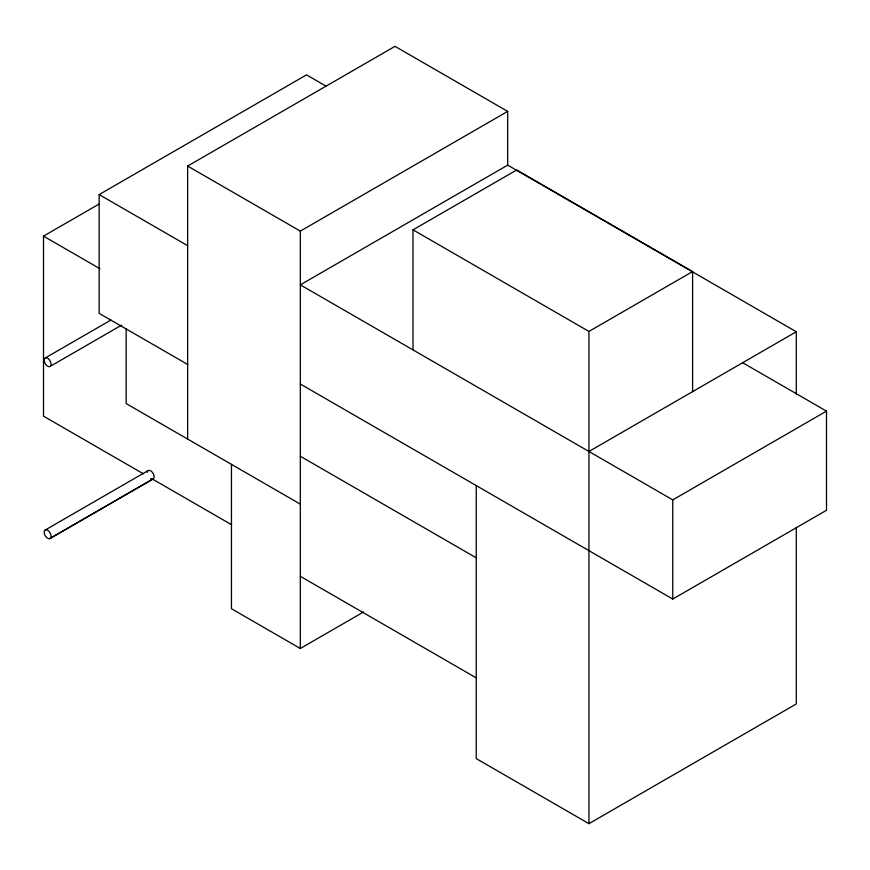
<?xml version="1.0" encoding="UTF-8"?>
<svg xmlns="http://www.w3.org/2000/svg" width="870" height="870" viewBox="0 0 870 870"><rect width="100%" height="100%" fill="white"/><g stroke="black" fill="none" stroke-linecap="round" stroke-linejoin="round"><path stroke-width="1.3" d="M187.637 364.443L99.147 313.352L99.147 194.586L306.512 74.864L326.304 86.293M143.452 473.856L43.5 416.143L43.5 236.14L99.419 203.852M187.637 439.067L187.637 166.05L395.002 46.338L507.678 111.393L507.678 165.724M45.186 357.994L110.914 320.062M50.068 366.455L121.648 325.108M187.637 166.05L300.324 231.105L507.678 111.393M413 349.903L413 229.843L516.682 169.987L692.607 271.56L692.607 391.62M45.186 530.026L148.183 470.55M50.068 538.486L153.424 478.75L49.547 538.682A4.883 2.817 60 0 1 44.174 532.527A4.883 2.817 60 0 1 49.155 531.559A4.883 2.817 60 0 1 49.547 538.682M413 229.843L588.936 331.426L692.607 271.56M588.936 451.476L796.289 331.764L796.289 394.251M231.463 464.373L231.463 608.728L300.324 648.487L363.584 611.958M796.289 331.764L507.678 165.137L300.324 284.849L672.771 499.88L826.5 411.129L826.5 510.288L672.771 599.049L300.324 384.018M476.249 485.59L476.249 758.607L588.936 823.662L796.289 703.95L796.289 527.372M742.665 362.725L826.5 411.129M99.147 194.586L187.637 245.666M43.5 236.14L99.941 268.721M300.324 456.25L476.249 557.822M300.324 504.132L126.161 403.571L126.161 328.947M151.684 478.609L231.659 524.773M300.324 576.31L476.249 677.882M672.771 499.88L672.771 599.049M588.936 331.426L588.936 823.662M300.324 231.105L300.324 648.487M147.193 472.356A4.883 2.817 60 0 1 150.891 470.953A4.883 2.817 60 0 1 154.077 476.934A4.883 2.817 60 0 1 150.63 478.772M44.174 360.495A4.883 2.817 60 0 0 49.547 366.651A4.883 2.817 60 0 0 49.155 359.527A4.883 2.817 60 0 0 44.174 360.495"/></g></svg>
